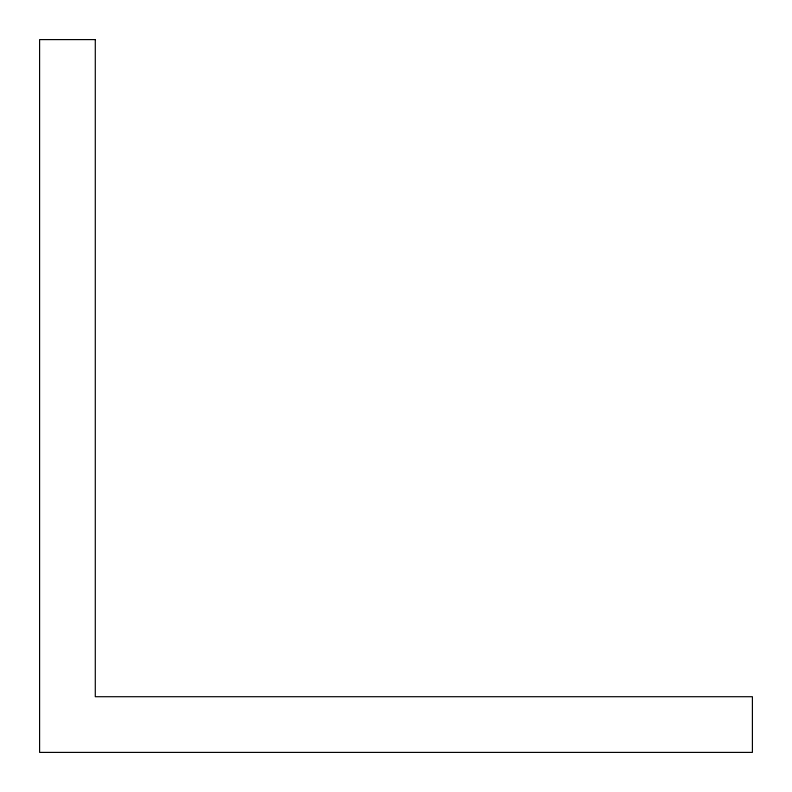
<?xml version="1.0" encoding="UTF-8"?>
<svg xmlns="http://www.w3.org/2000/svg" width="792" height="792" viewBox="0 0 792 792"><rect width="100%" height="100%" fill="white"/><g stroke="black" fill="none" stroke-linecap="round" stroke-linejoin="round"><path stroke-width="1.19" d="M95.287 39.6L39.6 39.6L39.6 752.4L752.4 752.4L752.4 696.712L95.287 696.712L95.287 39.6"/></g></svg>
